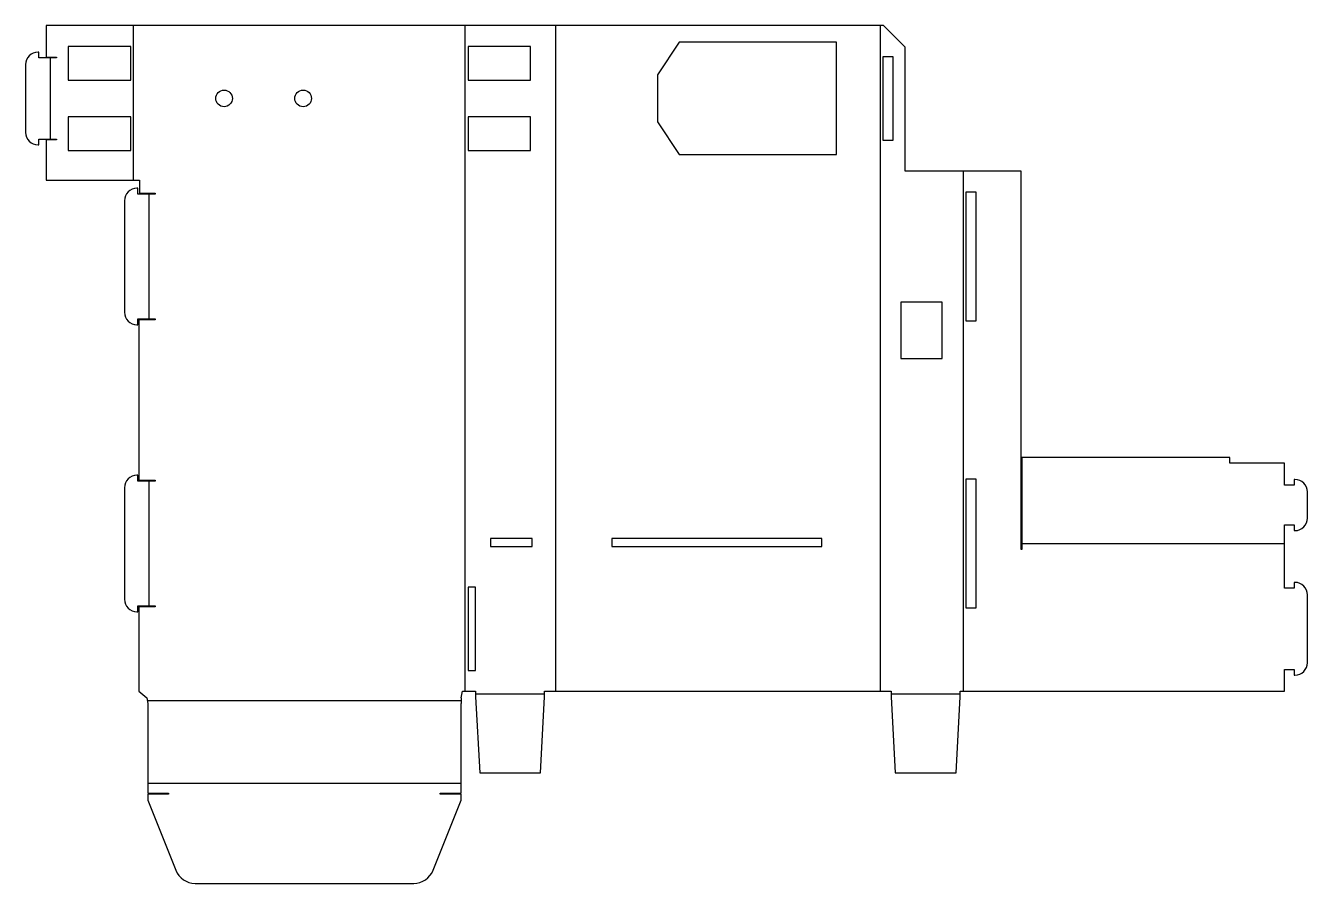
# Model space of a CAD drawing. Header units: millimetres. Extents: x -206 to 102, y -206 to 0.
import ezdxf

# ---------------------------------------------------------------- set-up
doc = ezdxf.new("R2010")
doc.units = ezdxf.units.MM
doc.layers.get('0').update_dxf_attribs({"linetype": 'CONTINUOUS'})

msp = doc.modelspace()

# ---------------------------------------------------------------- linework, layer by layer
for p, q in [((0, 0), (-201.3, 0)), ((-201.3, 0), (-201.3, -7.57)), ((-180.33, -37.15), (-180.33, 0)), ((-100.58, -160), (-100.58, 0)), ((-78.83, -160), (-78.83, 0)), ((-0.88, 0), (-0.88, -160)), ((5.2, -5.2), (0, 0)), ((5.2, -35), (5.2, -5.2)), ((-203.05, -6.37), (-203.25, -6.37)), ((-203.05, -7.77), (-203.05, -6.37)), ((-198.85, -7.77), (-203.05, -7.77)), ((-201.3, -7.57), (-198.85, -7.57)), ((-200.28, -27.27), (-200.28, -7.77)), ((-198.85, -7.57), (-198.85, -7.77)), ((-206.25, -9.37), (-206.25, -25.67)), ((-203.05, -28.67), (-203.05, -27.27)), ((-203.05, -27.27), (-198.85, -27.27)), ((-198.85, -27.47), (-201.3, -27.47)), ((-201.3, -27.47), (-201.3, -37.15)), ((-198.85, -27.27), (-198.85, -27.47)), ((-203.25, -28.67), (-203.05, -28.67)), ((33.05, -35), (5.2, -35)), ((19.08, -35), (19.08, -160)), ((33.05, -125.95), (33.05, -35)), ((-201.3, -37.15), (-178.9, -37.15)), ((-179.3, -39.1), (-179.5, -39.1)), ((-179.3, -40.5), (-179.3, -39.1)), ((-178.9, -37.15), (-178.9, -40.3)), ((-182.5, -42.1), (-182.5, -68.9)), ((-175.1, -40.5), (-179.3, -40.5)), ((-178.9, -40.3), (-175.1, -40.3)), ((-176.53, -70.5), (-176.53, -40.5)), ((-175.1, -40.3), (-175.1, -40.5)), ((-179.3, -71.9), (-179.3, -70.5)), ((-179.3, -70.5), (-175.1, -70.5)), ((-175.1, -70.7), (-179.05, -70.7)), ((-179.05, -70.7), (-179.05, -109.3)), ((-175.1, -70.5), (-175.1, -70.7)), ((-179.5, -71.9), (-179.3, -71.9)), ((83.25, -103.85), (33.25, -103.85)), ((33.25, -103.85), (33.25, -125.95)), ((83.25, -105.15), (83.25, -103.85)), ((96.35, -105.15), (83.25, -105.15)), ((96.35, -110.5), (96.35, -105.15)), ((-179.3, -108.1), (-179.5, -108.1)), ((-179.3, -109.5), (-179.3, -108.1)), ((-175.1, -109.5), (-179.3, -109.5)), ((-179.05, -109.3), (-175.1, -109.3)), ((-176.53, -139.5), (-176.53, -109.5)), ((-175.1, -109.3), (-175.1, -109.5)), ((98.65, -110.5), (96.35, -110.5)), ((98.85, -109.1), (98.65, -109.1)), ((98.65, -109.1), (98.65, -110.5)), ((-182.5, -111.1), (-182.5, -137.9)), ((101.85, -118.4), (101.85, -112.1)), ((96.35, -135.25), (96.35, -120)), ((96.35, -120), (98.65, -120)), ((98.65, -120), (98.65, -121.4)), ((98.65, -121.4), (98.85, -121.4)), ((33.25, -125.95), (33.05, -125.95)), ((33.25, -124.52), (96.35, -124.52)), ((98.65, -135.25), (96.35, -135.25)), ((98.85, -133.85), (98.65, -133.85)), ((98.65, -133.85), (98.65, -135.25)), ((101.85, -153.15), (101.85, -136.85)), ((-179.5, -140.9), (-179.3, -140.9)), ((-179.3, -140.9), (-179.3, -139.5)), ((-179.3, -139.5), (-175.1, -139.5)), ((-175.1, -139.7), (-179.05, -139.7)), ((-179.05, -139.7), (-179.05, -160)), ((-175.1, -139.5), (-175.1, -139.7)), ((96.35, -160), (96.35, -154.75)), ((96.35, -154.75), (98.65, -154.75)), ((98.65, -154.75), (98.65, -156.15)), ((98.65, -156.15), (98.85, -156.15)), ((-179.05, -160), (-177.15, -161.6)), ((-101.53, -161.6), (-101.25, -160)), ((-101.25, -160), (-98.1, -160)), ((-98.1, -160), (-98.1, -161.35)), ((-81.5, -161.35), (-81.5, -160)), ((-81.5, -160), (1.8, -160)), ((1.8, -160), (1.8, -161.35)), ((18.4, -160), (96.35, -160)), ((18.4, -161.35), (18.4, -160)), ((-177.15, -161.6), (-176.91, -162.95)), ((-101.55, -162.28), (-177.03, -162.28)), ((-176.91, -162.95), (-176.91, -184.55)), ((-101.53, -161.6), (-101.57, -162.95)), ((-101.57, -184.55), (-101.57, -162.95)), ((-81.5, -160.68), (-98.1, -160.68)), ((-98.1, -161.35), (-97.1, -179.65)), ((-82.5, -179.65), (-81.5, -161.35)), ((18.4, -160.68), (1.8, -160.68)), ((1.8, -161.35), (2.8, -179.65)), ((17.4, -179.65), (18.4, -161.35)), ((-97.1, -179.65), (-82.5, -179.65)), ((2.8, -179.65), (17.4, -179.65)), ((-101.57, -182.23), (-176.91, -182.23)), ((-176.91, -184.55), (-171.91, -184.55)), ((-171.91, -184.75), (-176.91, -184.75)), ((-176.91, -184.75), (-176.91, -186.2)), ((-171.91, -184.55), (-171.91, -184.75)), ((-106.57, -184.75), (-106.57, -184.55)), ((-106.57, -184.55), (-101.57, -184.55)), ((-101.57, -184.75), (-106.57, -184.75)), ((-101.57, -186.2), (-101.57, -184.75)), ((-176.91, -186.2), (-170.16, -203.06)), ((-108.31, -203.06), (-101.57, -186.2)), ((-165.52, -206.2), (-112.96, -206.2))]:
    msp.add_line(p, q)
for points in [[(-181, -13.1), (-181, -5), (-196, -5), (-196, -13.1)], [(-99.9, -5), (-99.9, -13.1), (-84.9, -13.1), (-84.9, -5)], [(-49.12, -31), (-11.35, -31), (-11.35, -4), (-49.12, -4), (-54.35, -11.85), (-54.35, -23.15)], [(-0.2, -7.5), (-0.2, -27.5), (2.3, -27.5), (2.3, -7.5)], [(-196, -30), (-181, -30), (-181, -21.9), (-196, -21.9)], [(-99.9, -21.9), (-99.9, -30), (-84.9, -30), (-84.9, -21.9)], [(19.75, -40), (19.75, -71), (22.25, -71), (22.25, -40)], [(14.1, -66.5), (4.1, -66.5), (4.1, -80), (14.1, -80)], [(19.75, -109), (19.75, -140), (22.25, -140), (22.25, -109)], [(-94.5, -125.2), (-84.5, -125.2), (-84.5, -123.3), (-94.5, -123.3)], [(-65.35, -125.2), (-14.85, -125.2), (-14.85, -123.3), (-65.35, -123.3)], [(-99.9, -135), (-99.9, -155), (-98.1, -155), (-98.1, -135)]]:
    msp.add_lwpolyline(points, close=True)
for centre in [(-158.55, -17.5), (-139.55, -17.5)]:
    msp.add_circle(centre, 2)
for centre, radius, start, end in [((-203.25, -9.37), 3, 90, 180), ((-203.25, -25.67), 3, 180, 270), ((-179.5, -42.1), 3, 90, 180), ((-179.5, -68.9), 3, 180, 270), ((-179.5, -111.1), 3, 90, 180), ((98.85, -112.1), 3, 0, 90), ((98.85, -118.4), 3, -90, 0), ((98.85, -136.85), 3, 0, 90), ((-179.5, -137.9), 3, 180, 270), ((98.85, -153.15), 3, 270, 360), ((-165.52, -201.2), 5, 201.8014, 270), ((-112.96, -201.2), 5, 270, 338.1986)]:
    msp.add_arc(centre, radius, start, end)

doc.saveas('drawing.dxf')
